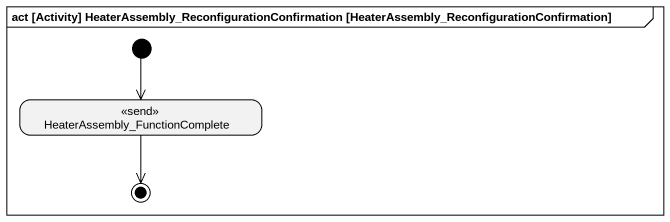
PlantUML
@startuml
mainframe act [Activity] HeaterAssembly_ReconfigurationConfirmation [HeaterAssembly_ReconfigurationConfirmation]
hide empty description
state "HeaterAssembly_FunctionComplete" as HeaterAssembly <<send>>
[*] --> HeaterAssembly
HeaterAssembly --> [*]
@enduml
